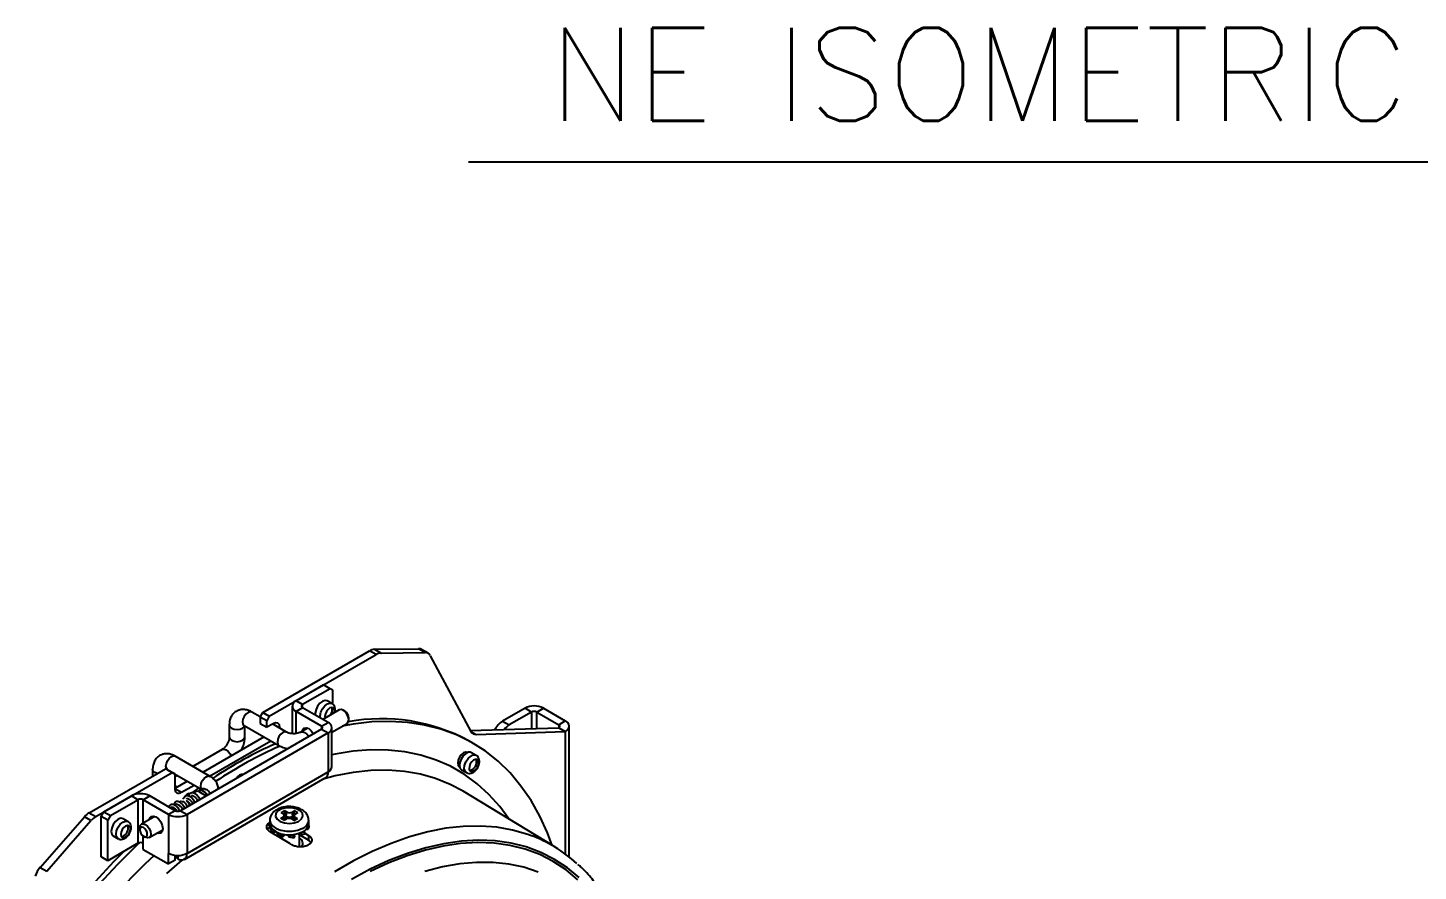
# Model space of a CAD drawing. Extents: x 7 to 113, y 1 to 87.
# Drawn here: x 66.82 to 78.05, y 16.67 to 23.47 of the extents above; entities that cross this region are included whole.
import ezdxf
from ezdxf.enums import TextEntityAlignment as Align

# ---------------------------------------------------------------- set-up
doc = ezdxf.new("R2010")
doc.units = 0
doc.header["$MEASUREMENT"] = 0
doc.layers.add('OBJECT', color=7, linetype='CONTINUOUS')
doc.styles.get("Standard").update_dxf_attribs({"font": 'SIMPLEX'})

msp = doc.modelspace()

# ---------------------------------------------------------------- linework, layer by layer
at = {"layer": 'OBJECT', "color": 1}
msp.add_line((70.377, 22.394), (81.363, 22.394), dxfattribs=at)
at = {"layer": 'OBJECT'}
for p, q in [((68.717, 17.949), (69.58, 18.448)), ((68.77, 17.919), (69.633, 18.417)), ((69.633, 18.417), (69.58, 18.448)), ((69.619, 18.46), (69.976, 18.463)), ((69.619, 18.46), (69.672, 18.429)), ((69.672, 18.429), (70.029, 18.433)), ((70.029, 18.433), (69.976, 18.463)), ((70.053, 18.427), (70, 18.458)), ((70.07, 18.408), (70.397, 17.797)), ((69.208, 18.172), (68.986, 18.043)), ((69.261, 18.141), (69.039, 18.013)), ((69.261, 18.141), (69.208, 18.172)), ((69.283, 18.129), (69.261, 18.141)), ((69.283, 18.015), (69.283, 18.129)), ((68.955, 18.001), (68.955, 17.779)), ((69.039, 18.013), (68.986, 18.043)), ((69.039, 17.988), (68.986, 17.958)), ((69.039, 17.988), (69.039, 18.013)), ((69.244, 17.87), (69.039, 17.988)), ((69.335, 17.97), (69.202, 17.894)), ((69.277, 18.021), (69.238, 18.043)), ((69.277, 17.985), (69.275, 17.99)), ((69.381, 17.959), (69.367, 17.967)), ((70.835, 17.984), (70.654, 17.88)), ((70.888, 17.953), (70.835, 17.984)), ((70.93, 17.953), (70.983, 17.984)), ((70.983, 17.984), (71.16, 17.882)), ((68.697, 17.914), (68.629, 17.953)), ((68.696, 17.913), (68.717, 17.949)), ((68.749, 17.882), (68.696, 17.913)), ((68.696, 17.913), (68.696, 17.86)), ((68.696, 17.86), (68.749, 17.83)), ((68.717, 17.949), (68.77, 17.919)), ((68.77, 17.919), (68.749, 17.882)), ((68.749, 17.83), (68.749, 17.882)), ((68.8, 17.859), (68.749, 17.83)), ((68.91, 17.791), (68.796, 17.857)), ((69.191, 17.839), (68.986, 17.958)), ((68.986, 17.78), (68.986, 17.958)), ((69.191, 17.839), (69.244, 17.87)), ((69.275, 17.791), (69.398, 17.862)), ((69.411, 17.891), (69.411, 17.907)), ((70.654, 17.88), (70.707, 17.849)), ((70.888, 17.953), (70.707, 17.849)), ((70.888, 17.953), (70.888, 17.82)), ((70.93, 17.953), (71.107, 17.851)), ((70.93, 17.821), (70.93, 17.953)), ((71.107, 17.851), (71.16, 17.882)), ((71.107, 17.851), (71.107, 17.827)), ((69.191, 17.815), (68.053, 17.157)), ((69.244, 17.784), (68.106, 17.127)), ((68.728, 17.752), (68.235, 17.467)), ((68.447, 17.848), (68.447, 17.75)), ((68.567, 17.845), (68.848, 17.683)), ((68.572, 17.75), (68.572, 17.842)), ((69.08, 17.823), (69.025, 17.791)), ((69.191, 17.839), (69.191, 17.815)), ((69.191, 17.815), (69.244, 17.784)), ((69.244, 17.784), (69.244, 17.47)), ((69.275, 17.512), (69.275, 17.827)), ((70.393, 17.803), (71.107, 17.827)), ((70.397, 17.797), (70.439, 17.773)), ((70.439, 17.773), (71.16, 17.796)), ((71.107, 17.827), (71.16, 17.796)), ((71.16, 17.796), (71.16, 16.808)), ((71.191, 16.784), (71.191, 17.839)), ((68.39, 17.651), (68.153, 17.514)), ((68.288, 17.436), (68.781, 17.721)), ((70.368, 17.625), (70.358, 17.63)), ((70.414, 17.701), (70.38, 17.721)), ((70.441, 17.603), (70.402, 17.625)), ((68.292, 17.434), (68.011, 17.596)), ((70.296, 17.522), (70.306, 17.516)), ((67.316, 17.141), (67.932, 17.496)), ((67.369, 17.11), (67.985, 17.466)), ((67.828, 17.491), (67.828, 17.436)), ((67.985, 17.466), (67.932, 17.496)), ((67.948, 17.488), (68.224, 17.329)), ((67.953, 17.484), (67.953, 17.485)), ((68.006, 17.454), (67.985, 17.466)), ((68.006, 17.454), (68.006, 17.338)), ((68.028, 17.442), (68.006, 17.43)), ((68.084, 16.764), (69.222, 17.422)), ((68.106, 16.812), (69.244, 17.47)), ((68.546, 17.45), (68.547, 17.443)), ((69.244, 17.47), (69.244, 17.47)), ((70.322, 17.487), (70.361, 17.464)), ((68.008, 17.336), (68.006, 17.335)), ((68.11, 17.395), (68.008, 17.336)), ((68.008, 17.336), (68.061, 17.306)), ((68.061, 17.306), (68.163, 17.364)), ((68.122, 17.295), (68.194, 17.316)), ((68.201, 17.342), (68.145, 17.302)), ((68.194, 17.316), (68.2, 17.313)), ((68.2, 17.313), (68.261, 17.278)), ((68.229, 17.332), (68.206, 17.319)), ((68.229, 17.332), (68.23, 17.332)), ((71.076, 16.864), (70.334, 17.314)), ((67.434, 17.147), (67.656, 17.276)), ((67.487, 17.117), (67.709, 17.245)), ((67.709, 17.245), (67.656, 17.276)), ((67.709, 17.245), (67.709, 16.894)), ((67.752, 17.245), (67.805, 17.276)), ((67.957, 17.127), (67.752, 17.245)), ((67.752, 17.056), (67.752, 17.245)), ((68.01, 17.157), (67.805, 17.276)), ((67.981, 17.188), (67.969, 17.181)), ((68.021, 17.211), (68.004, 17.202)), ((68.061, 17.235), (68.045, 17.226)), ((68.072, 17.253), (68.096, 17.28)), ((66.92, 16.699), (67.277, 17.108)), ((66.973, 16.669), (67.33, 17.077)), ((67.33, 17.077), (67.277, 17.108)), ((67.316, 17.141), (67.369, 17.11)), ((67.412, 17.111), (67.434, 17.147)), ((67.465, 17.08), (67.412, 17.111)), ((67.412, 16.784), (67.412, 17.111)), ((67.434, 17.147), (67.487, 17.117)), ((67.487, 17.117), (67.465, 17.08)), ((67.465, 16.753), (67.465, 17.08)), ((67.629, 17.07), (67.59, 17.092)), ((67.846, 17.111), (67.738, 17.048)), ((68.01, 17.157), (67.957, 17.127)), ((67.957, 17.127), (67.957, 16.812)), ((68.053, 17.157), (68.106, 17.127)), ((68.106, 17.127), (68.106, 16.812)), ((68.769, 17.043), (68.775, 17.067)), ((68.775, 17.08), (68.775, 17.053)), ((68.863, 17.097), (68.881, 17.107)), ((68.89, 17.08), (68.863, 17.097)), ((68.865, 17.142), (68.894, 17.158)), ((68.882, 17.131), (68.865, 17.142)), ((68.884, 17.084), (68.881, 17.107)), ((68.897, 17.089), (68.89, 17.122)), ((68.89, 17.08), (68.908, 17.09)), ((68.891, 17.117), (68.894, 17.119)), ((68.912, 17.147), (68.894, 17.158)), ((68.894, 17.119), (68.894, 17.158)), ((68.906, 17.112), (68.894, 17.119)), ((68.897, 17.089), (68.898, 17.088)), ((68.906, 17.112), (68.912, 17.147)), ((68.951, 17.089), (68.968, 17.079)), ((68.972, 17.156), (68.954, 17.146)), ((68.959, 17.111), (68.954, 17.146)), ((68.96, 17.086), (68.954, 17.083)), ((68.972, 17.118), (68.959, 17.111)), ((68.964, 17.087), (68.965, 17.087)), ((68.972, 17.119), (68.965, 17.087)), ((68.968, 17.079), (68.997, 17.094)), ((69, 17.139), (68.972, 17.156)), ((68.972, 17.118), (68.972, 17.156)), ((68.977, 17.083), (68.98, 17.105)), ((68.98, 17.105), (68.997, 17.094)), ((69, 17.139), (68.981, 17.129)), ((69.088, 17.053), (69.088, 17.08)), ((67.51, 16.954), (67.549, 16.931)), ((67.725, 17.02), (67.725, 17.003)), ((67.752, 16.894), (67.752, 16.953)), ((67.755, 16.951), (67.769, 16.943)), ((67.8, 16.94), (67.909, 17.003)), ((68.769, 17.043), (68.776, 17.043)), ((68.77, 17.033), (68.769, 17.043)), ((68.779, 17.032), (68.77, 17.033)), ((68.777, 17.025), (68.775, 17.015)), ((68.775, 17.015), (68.795, 16.977)), ((68.777, 17.025), (68.782, 17.026)), ((68.797, 16.987), (68.777, 17.025)), ((68.795, 16.977), (68.797, 16.987)), ((68.826, 16.986), (68.795, 16.977)), ((68.797, 16.987), (68.813, 16.994)), ((68.835, 16.978), (68.831, 16.967)), ((68.831, 16.967), (68.873, 16.941)), ((68.835, 16.978), (68.838, 16.98)), ((68.877, 16.952), (68.835, 16.978)), ((68.849, 16.956), (68.849, 16.943)), ((68.897, 16.965), (68.873, 16.941)), ((68.873, 16.941), (68.877, 16.952)), ((68.877, 16.952), (68.887, 16.966)), ((68.921, 16.963), (68.925, 16.947)), ((68.93, 16.96), (68.925, 16.947)), ((68.93, 16.96), (68.929, 16.962)), ((68.977, 16.95), (68.93, 16.96)), ((68.977, 16.95), (68.974, 16.966)), ((69, 16.972), (69.021, 16.963)), ((69.013, 16.865), (69.013, 16.966)), ((69.086, 16.919), (69.013, 16.962)), ((69.025, 16.977), (69.021, 16.979)), ((69.025, 16.977), (69.021, 16.963)), ((69.021, 16.963), (69.056, 16.969)), ((69.06, 16.983), (69.025, 16.977)), ((69.06, 16.983), (69.048, 16.992)), ((69.056, 16.969), (69.06, 16.983)), ((69.058, 16.975), (69.086, 16.958)), ((69.067, 17.008), (69.083, 17.008)), ((69.084, 17.023), (69.079, 17.023)), ((69.084, 17.023), (69.083, 17.008)), ((69.083, 17.008), (69.092, 17.023)), ((69.093, 17.037), (69.084, 17.023)), ((69.093, 17.037), (69.086, 17.039)), ((69.086, 16.958), (69.086, 16.919)), ((69.092, 17.023), (69.093, 17.037)), ((67.709, 16.894), (67.465, 16.753)), ((67.752, 16.845), (67.752, 16.894)), ((67.752, 16.845), (67.957, 16.727)), ((68.925, 16.947), (68.972, 16.938)), ((68.972, 16.938), (68.977, 16.95)), ((67.465, 16.753), (67.412, 16.784)), ((67.957, 16.727), (67.957, 16.812)), ((68.01, 16.757), (67.957, 16.727)), ((68.01, 16.757), (68.01, 16.796)), ((68.031, 16.77), (68.01, 16.782)), ((68.031, 16.795), (68.031, 16.77)), ((66.92, 16.699), (66.973, 16.669))]:
    msp.add_line(p, q, dxfattribs=at)
at = {"layer": 'OBJECT', "flags": 128}
for points in [[(69.238, 18.043), (69.222, 18.047), (69.201, 18.041), (69.179, 18.025), (69.16, 18.001), (69.147, 17.973), (69.141, 17.945), (69.142, 17.928)], [(69.181, 17.906), (69.18, 17.923), (69.186, 17.951), (69.199, 17.979), (69.218, 18.002), (69.24, 18.019), (69.261, 18.025), (69.277, 18.021)], [(69.295, 17.947), (69.296, 17.959), (69.294, 17.975), (69.287, 17.986), (69.274, 17.99), (69.26, 17.986), (69.245, 17.974), (69.232, 17.958), (69.223, 17.939), (69.219, 17.92), (69.221, 17.904)], [(69.367, 17.967), (69.35, 17.973), (69.335, 17.97)], [(69.398, 17.862), (69.398, 17.862), (69.408, 17.873), (69.411, 17.891), (69.408, 17.912), (69.398, 17.934), (69.384, 17.954), (69.367, 17.967)], [(68.598, 17.95), (68.581, 17.937), (68.567, 17.917), (68.557, 17.895), (68.554, 17.874), (68.557, 17.856), (68.567, 17.845), (68.567, 17.845)], [(68.629, 17.953), (68.615, 17.956), (68.598, 17.95)], [(68.855, 17.823), (68.855, 17.827), (68.851, 17.849), (68.839, 17.863), (68.821, 17.867), (68.8, 17.859)], [(68.802, 17.86), (68.802, 17.858), (68.802, 17.854)], [(71.055, 16.877), (71.017, 16.977), (70.954, 17.113), (70.883, 17.24), (70.802, 17.356), (70.714, 17.462), (70.617, 17.556), (70.512, 17.639), (70.4, 17.709), (70.281, 17.768), (70.156, 17.814), (70.024, 17.848), (69.887, 17.869), (69.745, 17.877), (69.599, 17.873), (69.448, 17.856), (69.359, 17.84)], [(68.447, 17.848), (68.452, 17.834), (68.465, 17.823), (68.486, 17.815), (68.51, 17.812), (68.534, 17.815), (68.554, 17.823), (68.567, 17.834), (68.571, 17.842)], [(68.447, 17.75), (68.452, 17.736), (68.465, 17.725), (68.486, 17.717), (68.51, 17.714), (68.534, 17.717), (68.554, 17.725), (68.567, 17.736), (68.572, 17.75)], [(68.879, 17.788), (68.862, 17.774), (68.848, 17.755), (68.838, 17.733), (68.835, 17.711), (68.838, 17.694), (68.848, 17.683), (68.848, 17.683)], [(68.91, 17.791), (68.896, 17.794), (68.879, 17.788)], [(69.025, 17.791), (69.039, 17.794), (69.056, 17.788)], [(69.034, 17.796), (69.037, 17.809), (69.049, 17.823), (69.067, 17.827), (69.088, 17.819), (69.109, 17.802), (69.127, 17.778), (69.127, 17.778)], [(68.39, 17.651), (68.404, 17.654), (68.421, 17.648), (68.438, 17.634), (68.453, 17.615), (68.461, 17.597)], [(70.703, 17.09), (70.63, 17.19), (70.542, 17.288), (70.447, 17.375), (70.343, 17.451), (70.233, 17.515), (70.116, 17.566), (69.993, 17.605), (69.864, 17.632), (69.73, 17.646), (69.591, 17.648), (69.448, 17.637), (69.301, 17.613), (69.275, 17.607)], [(70.373, 17.626), (70.372, 17.627), (70.356, 17.63), (70.338, 17.624), (70.32, 17.609), (70.305, 17.589), (70.295, 17.565), (70.291, 17.542), (70.295, 17.524), (70.305, 17.512), (70.306, 17.511)], [(67.948, 17.488), (67.948, 17.488), (67.939, 17.499), (67.935, 17.517), (67.939, 17.538), (67.948, 17.56), (67.962, 17.579), (67.979, 17.593)], [(67.979, 17.593), (67.996, 17.599), (68.011, 17.596)], [(70.358, 17.619), (70.336, 17.6), (70.319, 17.574), (70.308, 17.546), (70.305, 17.519), (70.311, 17.498), (70.322, 17.487)], [(70.361, 17.464), (70.35, 17.475), (70.344, 17.496), (70.347, 17.523), (70.358, 17.552), (70.375, 17.577), (70.397, 17.596)], [(70.424, 17.478), (70.439, 17.491), (70.451, 17.509), (70.459, 17.529), (70.46, 17.547), (70.456, 17.562), (70.447, 17.57), (70.434, 17.571), (70.419, 17.565), (70.404, 17.552), (70.392, 17.534), (70.385, 17.514), (70.383, 17.496), (70.387, 17.481), (70.396, 17.473), (70.409, 17.472), (70.424, 17.478)], [(67.866, 17.458), (67.847, 17.465), (67.833, 17.477), (67.828, 17.491), (67.828, 17.491)], [(68.225, 17.329), (68.22, 17.337), (68.216, 17.354), (68.22, 17.376), (68.229, 17.398), (68.243, 17.417), (68.26, 17.431)], [(68.26, 17.431), (68.277, 17.437), (68.292, 17.434), (68.292, 17.434)], [(70.334, 17.314), (70.23, 17.369), (70.113, 17.417), (69.99, 17.452), (69.862, 17.474), (69.728, 17.484), (69.59, 17.481), (69.448, 17.465), (69.302, 17.437), (69.206, 17.412)], [(68.006, 17.367), (68.011, 17.36), (68.019, 17.342)], [(68.269, 17.282), (68.268, 17.283), (68.259, 17.296), (68.249, 17.307), (68.237, 17.315), (68.226, 17.32), (68.216, 17.321), (68.207, 17.319), (68.2, 17.313)], [(68.23, 17.332), (68.243, 17.335), (68.26, 17.329)], [(69.007, 17.071), (69.031, 17.09), (69.041, 17.113), (69.037, 17.136), (69.018, 17.157), (68.988, 17.173), (68.95, 17.181), (68.909, 17.181), (68.872, 17.172), (68.842, 17.156), (68.824, 17.135), (68.821, 17.111), (68.833, 17.089), (68.858, 17.07), (68.893, 17.058), (68.933, 17.054), (68.972, 17.059), (69.007, 17.071)], [(67.59, 17.092), (67.59, 17.092), (67.571, 17.096), (67.55, 17.088), (67.528, 17.07), (67.51, 17.045), (67.498, 17.017), (67.494, 16.989), (67.498, 16.967), (67.51, 16.954)], [(67.549, 16.931), (67.537, 16.945), (67.533, 16.967), (67.537, 16.994), (67.549, 17.023), (67.567, 17.048), (67.588, 17.065), (67.61, 17.073), (67.629, 17.07), (67.63, 17.069)], [(67.8, 17.084), (67.803, 17.097), (67.815, 17.111), (67.833, 17.114), (67.854, 17.107), (67.875, 17.09), (67.893, 17.066), (67.905, 17.038), (67.909, 17.011)], [(68.775, 17.08), (68.779, 17.06), (68.796, 17.035), (68.825, 17.014), (68.864, 16.999), (68.909, 16.991), (68.955, 16.991), (69, 16.999), (69.038, 17.015)], [(68.881, 17.107), (68.885, 17.109), (68.888, 17.112), (68.89, 17.115), (68.89, 17.119), (68.89, 17.122), (68.889, 17.125), (68.886, 17.129), (68.882, 17.131)], [(68.897, 17.084), (68.897, 17.086), (68.897, 17.089)], [(68.981, 17.129), (68.977, 17.127), (68.974, 17.124), (68.973, 17.121), (68.972, 17.117), (68.972, 17.114), (68.974, 17.111), (68.976, 17.108), (68.98, 17.105)], [(67.571, 16.965), (67.574, 16.95), (67.583, 16.94), (67.596, 16.938), (67.61, 16.944), (67.625, 16.956), (67.638, 16.973), (67.646, 16.992), (67.649, 17.011), (67.646, 17.027), (67.637, 17.036), (67.624, 17.038), (67.61, 17.033), (67.595, 17.021), (67.582, 17.004), (67.574, 16.984), (67.571, 16.965)], [(67.632, 17.021), (67.628, 17.037), (67.627, 17.039)], [(67.725, 17.02), (67.728, 17.037), (67.738, 17.048), (67.752, 17.051), (67.769, 17.045)], [(67.755, 17.021), (67.743, 17.025), (67.734, 17.023), (67.727, 17.015), (67.725, 17.003), (67.727, 16.989), (67.734, 16.974), (67.743, 16.96), (67.755, 16.951), (67.766, 16.947), (67.776, 16.949), (67.783, 16.957), (67.785, 16.968), (67.783, 16.983), (67.776, 16.998), (67.766, 17.011), (67.755, 17.021)], [(67.769, 17.045), (67.786, 17.031), (67.8, 17.012), (67.81, 16.99), (67.813, 16.968), (67.81, 16.951), (67.8, 16.94), (67.786, 16.937), (67.769, 16.943), (67.769, 16.943)], [(67.909, 17.011), (67.905, 16.989), (67.893, 16.976), (67.875, 16.972), (67.862, 16.976)], [(68.775, 17.053), (68.779, 17.032), (68.796, 17.007), (68.825, 16.986), (68.864, 16.971), (68.909, 16.963), (68.955, 16.963), (69, 16.972), (69.038, 16.987)], [(68.953, 16.881), (68.937, 16.891), (68.777, 16.986)], [(70.88, 16.958), (70.857, 16.966), (70.734, 17.001), (70.607, 17.024), (70.474, 17.033), (70.336, 17.03), (70.195, 17.015), (70.05, 16.987), (69.902, 16.946), (69.753, 16.893), (69.601, 16.829), (69.449, 16.752), (69.296, 16.664)], [(67.721, 16.898), (67.697, 16.876), (67.545, 16.724), (67.397, 16.563)], [(71.273, 16.617), (71.177, 16.696), (71.073, 16.764), (70.962, 16.82), (70.845, 16.864), (70.722, 16.895), (70.593, 16.913), (70.459, 16.918), (70.321, 16.911), (70.179, 16.89), (70.034, 16.857), (69.886, 16.812), (69.736, 16.754), (69.585, 16.684), (69.434, 16.602)], [(71.262, 16.6), (71.166, 16.68), (71.063, 16.747), (70.953, 16.803), (70.836, 16.846), (70.714, 16.876), (70.586, 16.894), (70.453, 16.9), (70.315, 16.892), (70.174, 16.872), (70.03, 16.839), (69.883, 16.794), (69.735, 16.737), (69.585, 16.667)], [(67.595, 16.828), (67.511, 16.743), (67.363, 16.582)], [(68.063, 16.759), (67.94, 16.651)], [(70.942, 16.661), (70.826, 16.7), (70.704, 16.726), (70.577, 16.74), (70.444, 16.74), (70.308, 16.728), (70.168, 16.704), (70.025, 16.667)]]:
    msp.add_lwpolyline(points, dxfattribs=at)
at = {"layer": 'OBJECT'}
for centre, radius, start, end in [((69.623, 18.379), 0.0811, 92.6071, 121.7324), ((69.676, 18.348), 0.0811, 92.6071, 121.7324), ((69.977, 18.418), 0.0456, 60.6111, 91.4476), ((70.03, 18.389), 0.0443, 26.6801, 91.7361), ((69.002, 18.001), 0.0458, 110.7832, 249.216), ((69.043, 18.001), 0.0131, 110.783, 249.215), ((69.207, 17.971), 0.0717, 325.296, 11.6185), ((70.909, 17.841), 0.161, 62.6101, 117.39), ((69.228, 17.827), 0.0458, 290.7832, 69.2161), ((69.346, 17.904), 0.0653, 2.6049, 57.3951), ((69.678, 16.426), 1.473, 61.5174, 100.5606), ((70.752, 17.724), 0.184, 122.1667, 152.2555), ((70.792, 17.709), 0.163, 121.1834, 140.9752), ((70.909, 17.912), 0.0461, 62.6101, 117.3906), ((71.102, 17.839), 0.0131, 290.7833, 69.2187), ((71.144, 17.839), 0.0458, 290.784, 69.2166), ((69.005, 17.709), 0.0943, 29.3076, 57.3954), ((69.186, 17.827), 0.0131, 290.783, 69.2152), ((70.437, 17.817), 0.0445, 206.7376, 273.2519), ((70.181, 14.614), 3.37, 113.7855, 123.6039), ((70.217, 14.59), 3.375, 113.756, 123.803), ((70.385, 17.589), 0.0398, 64.3627, 132.3908), ((69.222, 17.518), 0.0528, 294.3741, 354.306), ((70.374, 17.549), 0.0693, 281.1218, 18.8836), ((70.423, 17.567), 0.0398, 64.174, 132.4148), ((68.56, 17.391), 0.0601, 88.8864, 151.1082), ((69.194, 17.463), 0.0508, 304.3939, 6.9184), ((67.731, 17.133), 0.161, 62.6099, 117.3904), ((68.04, 17.332), 0.0341, 170.7861, 309.2032), ((68.136, 17.241), 0.0559, 104.1507, 135.8439), ((68.21, 17.249), 0.0943, 29.3076, 57.3954), ((67.731, 17.204), 0.0461, 62.6102, 117.3905), ((68.058, 17.163), 0.0874, 28.2194, 59.4686), ((67.397, 17.006), 0.157, 120.8912, 139.5446), ((67.45, 16.975), 0.157, 120.8912, 139.5446), ((68.031, 17.27), 0.161, 242.6099, 297.3904), ((68.031, 17.198), 0.0461, 242.6102, 297.3905), ((68.934, 17.162), 0.0569, 241.5162, 296.3339), ((68.929, 17.049), 0.0461, 61.5141, 116.3355), ((68.933, 17.187), 0.0461, 241.5164, 296.3332), ((68.977, 17.084), 0.0126, 167.7837, 198.5577), ((69.009, 17.088), 0.0791, 291.7183, 354.8459), ((67.561, 17.017), 0.0704, 281.4568, 3.4383), ((69.009, 17.06), 0.0792, 291.7578, 354.4511), ((70.49, 15.896), 1.131, 47.6122, 69.8289), ((67.731, 16.853), 0.0461, 62.6102, 117.3905), ((68.995, 16.893), 0.0455, 322.5857, 66.0434), ((71.669, 12.672), 5.627, 132.8835, 149.5022), ((68.031, 16.956), 0.161, 242.6099, 297.3904), ((68.06, 16.805), 0.0459, 230.7973, 9.2142), ((67.08, 16.561), 0.212, 139.0163, 161.5082)]:
    msp.add_arc(centre, radius, start, end, dxfattribs=at)
for points, knots in [([(68.629, 17.953), (68.622, 17.957), (68.603, 17.967), (68.57, 17.975), (68.535, 17.973), (68.501, 17.96), (68.474, 17.937), (68.456, 17.906), (68.448, 17.876), (68.447, 17.856), (68.447, 17.848)], [0, 0, 0, 0, 0.095826, 0.239923, 0.374677, 0.506218, 0.644613, 0.777364, 0.913628, 1, 1, 1, 1]), ([(69.298, 17.994), (69.296, 18), (69.291, 18.011), (69.281, 18.017), (69.277, 18.02)], [0, 0, 0, 0, 0.5575379, 1, 1, 1, 1]), ([(69.298, 17.949), (69.299, 17.951), (69.303, 17.963), (69.303, 17.979), (69.299, 17.991), (69.298, 17.994)], [0, 0, 0, 0, 0.16293, 0.741484, 1, 1, 1, 1]), ([(68.447, 17.75), (68.447, 17.747), (68.447, 17.74), (68.443, 17.723), (68.434, 17.702), (68.421, 17.68), (68.406, 17.663), (68.395, 17.654), (68.391, 17.652), (68.39, 17.651)], [0, 0, 0, 0, 0.103119, 0.260965, 0.434649, 0.62016, 0.80764, 0.964037, 1, 1, 1, 1]), ([(68.544, 17.646), (68.549, 17.654), (68.561, 17.677), (68.57, 17.713), (68.572, 17.739), (68.572, 17.75)], [0, 0, 0, 0, 0.249942, 0.682215, 1, 1, 1, 1]), ([(68.559, 17.849), (68.559, 17.849), (68.557, 17.849), (68.561, 17.848), (68.566, 17.846), (68.567, 17.845)], [0, 0, 0, 0, 0.152157, 0.759659, 1, 1, 1, 1]), ([(69.025, 17.791), (69.022, 17.79), (69.016, 17.786), (68.999, 17.781), (68.976, 17.778), (68.951, 17.778), (68.928, 17.783), (68.916, 17.788), (68.911, 17.791), (68.91, 17.791)], [0, 0, 0, 0, 0.103119, 0.260951, 0.434629, 0.620142, 0.807629, 0.964026, 1, 1, 1, 1]), ([(68.848, 17.683), (68.855, 17.679), (68.876, 17.668), (68.901, 17.66), (68.918, 17.658), (68.92, 17.658)], [0, 0, 0, 0, 0.344797, 0.943473, 1, 1, 1, 1]), ([(68.011, 17.596), (68.003, 17.6), (67.984, 17.61), (67.952, 17.618), (67.916, 17.616), (67.883, 17.603), (67.856, 17.58), (67.838, 17.549), (67.83, 17.519), (67.829, 17.499), (67.828, 17.491)], [0, 0, 0, 0, 0.095826, 0.239923, 0.374677, 0.506218, 0.644613, 0.777364, 0.913628, 1, 1, 1, 1]), ([(70.362, 17.465), (70.365, 17.463), (70.373, 17.458), (70.391, 17.457), (70.41, 17.463), (70.431, 17.476), (70.45, 17.498), (70.463, 17.526), (70.468, 17.555), (70.463, 17.578), (70.453, 17.595), (70.444, 17.6), (70.44, 17.602)], [0, 0, 0, 0, 0.052552, 0.142341, 0.235087, 0.345013, 0.472109, 0.602083, 0.736835, 0.849559, 0.945148, 1, 1, 1, 1]), ([(68.359, 17.334), (68.357, 17.345), (68.355, 17.367), (68.337, 17.397), (68.315, 17.419), (68.298, 17.43), (68.292, 17.434)], [0, 0, 0, 0, 0.258066, 0.535172, 0.819607, 1, 1, 1, 1]), ([(68.209, 17.248), (68.207, 17.253), (68.2, 17.267), (68.185, 17.284), (68.166, 17.298), (68.15, 17.302), (68.138, 17.3), (68.128, 17.294), (68.121, 17.286), (68.12, 17.278), (68.119, 17.275)], [0, 0, 0, 0, 0.103387, 0.283997, 0.455784, 0.627108, 0.711131, 0.789632, 0.924738, 1, 1, 1, 1]), ([(68.236, 17.337), (68.236, 17.337), (68.237, 17.338), (68.235, 17.335), (68.23, 17.333), (68.229, 17.332)], [0, 0, 0, 0, 0.151669, 0.759196, 1, 1, 1, 1]), ([(68.048, 17.155), (68.047, 17.156), (68.043, 17.166), (68.031, 17.183), (68.012, 17.2), (67.995, 17.207), (67.981, 17.208), (67.97, 17.203), (67.961, 17.195), (67.959, 17.187), (67.958, 17.182)], [0, 0, 0, 0, 0.017787, 0.198415, 0.387481, 0.549121, 0.687206, 0.77066, 0.861447, 1, 1, 1, 1]), ([(67.984, 17.185), (67.986, 17.185), (67.99, 17.186), (68.003, 17.179), (68.014, 17.169), (68.02, 17.159), (68.022, 17.156)], [0, 0, 0, 0, 0.28783, 0.560404, 0.850723, 1, 1, 1, 1]), ([(68.088, 17.178), (68.086, 17.182), (68.08, 17.195), (68.065, 17.213), (68.047, 17.226), (68.033, 17.231), (68.021, 17.231), (68.011, 17.227), (68.003, 17.219), (67.999, 17.212), (67.998, 17.207), (67.998, 17.205)], [0, 0, 0, 0, 0.081074, 0.270721, 0.444512, 0.581685, 0.664741, 0.765223, 0.867002, 0.954591, 1, 1, 1, 1]), ([(68.023, 17.208), (68.023, 17.208), (68.024, 17.209), (68.026, 17.209), (68.037, 17.207), (68.051, 17.195), (68.063, 17.181), (68.068, 17.17), (68.069, 17.167)], [0, 0, 0, 0, 0.00889, 0.198365, 0.423259, 0.660291, 0.897747, 1, 1, 1, 1]), ([(68.067, 17.232), (68.069, 17.232), (68.075, 17.231), (68.088, 17.222), (68.101, 17.207), (68.107, 17.195), (68.11, 17.19)], [0, 0, 0, 0, 0.236839, 0.520987, 0.802344, 1, 1, 1, 1]), ([(68.169, 17.225), (68.168, 17.226), (68.164, 17.237), (68.152, 17.253), (68.135, 17.269), (68.117, 17.277), (68.101, 17.278), (68.089, 17.272), (68.083, 17.265), (68.081, 17.26), (68.081, 17.258)], [0, 0, 0, 0, 0.030983, 0.223679, 0.400185, 0.557924, 0.744477, 0.846965, 0.936487, 1, 1, 1, 1]), ([(68.129, 17.201), (68.125, 17.208), (68.117, 17.223), (68.107, 17.233), (68.102, 17.238)], [0, 0, 0, 0, 0.485919, 1, 1, 1, 1]), ([(68.103, 17.253), (68.103, 17.253), (68.104, 17.255), (68.105, 17.255), (68.112, 17.255), (68.124, 17.249), (68.138, 17.235), (68.147, 17.222), (68.15, 17.214), (68.15, 17.214)], [0, 0, 0, 0, 0.025354, 0.20016, 0.355525, 0.555082, 0.775467, 0.986187, 1, 1, 1, 1]), ([(68.143, 17.276), (68.144, 17.277), (68.145, 17.279), (68.15, 17.279), (68.161, 17.275), (68.174, 17.263), (68.185, 17.249), (68.189, 17.239), (68.19, 17.237)], [0, 0, 0, 0, 0.143622, 0.318691, 0.489536, 0.705503, 0.925341, 1, 1, 1, 1]), ([(69.087, 17.081), (69.087, 17.084), (69.088, 17.097), (69.079, 17.12), (69.061, 17.146), (69.033, 17.166), (68.998, 17.182), (68.956, 17.19), (68.911, 17.191), (68.867, 17.183), (68.83, 17.167), (68.8, 17.145), (68.782, 17.118), (68.773, 17.095), (68.775, 17.082), (68.776, 17.08)], [0, 0, 0, 0, 0.019371, 0.099828, 0.17822, 0.261281, 0.351834, 0.446231, 0.540801, 0.636334, 0.734212, 0.82292, 0.904378, 0.982166, 1, 1, 1, 1]), ([(67.654, 17.022), (67.654, 17.027), (67.653, 17.04), (67.645, 17.058), (67.634, 17.065), (67.63, 17.069)], [0, 0, 0, 0, 0.306173, 0.683976, 1, 1, 1, 1]), ([(68.894, 17.119), (68.894, 17.118), (68.895, 17.117), (68.896, 17.114), (68.899, 17.108), (68.905, 17.1), (68.91, 17.094), (68.913, 17.092)], [0, 0, 0, 0, 0.065633, 0.138348, 0.223623, 0.582084, 1, 1, 1, 1]), ([(68.901, 17.087), (68.901, 17.087), (68.9, 17.087), (68.9, 17.088), (68.899, 17.088), (68.898, 17.088), (68.898, 17.089), (68.898, 17.089), (68.898, 17.089), (68.898, 17.089)], [0, 0, 0, 0, 0.103779, 0.197158, 0.287139, 0.380646, 0.597304, 0.869782, 1, 1, 1, 1]), ([(68.906, 17.112), (68.907, 17.11), (68.907, 17.108), (68.908, 17.104), (68.911, 17.099), (68.913, 17.095), (68.915, 17.093), (68.915, 17.092)], [0, 0, 0, 0, 0.158987, 0.334046, 0.544482, 0.801721, 1, 1, 1, 1]), ([(68.959, 17.111), (68.959, 17.109), (68.958, 17.107), (68.956, 17.103), (68.954, 17.099), (68.951, 17.094), (68.949, 17.092), (68.947, 17.09)], [0, 0, 0, 0, 0.144905, 0.304433, 0.496195, 0.730641, 1, 1, 1, 1]), ([(68.972, 17.118), (68.972, 17.117), (68.971, 17.115), (68.97, 17.112), (68.967, 17.107), (68.96, 17.098), (68.953, 17.093), (68.949, 17.09)], [0, 0, 0, 0, 0.061827, 0.130326, 0.210676, 0.548348, 1, 1, 1, 1]), ([(68.965, 17.087), (68.965, 17.087), (68.963, 17.086), (68.96, 17.085), (68.958, 17.084)], [0, 0, 0, 0, 0.183703, 1, 1, 1, 1]), ([(68.965, 17.087), (68.965, 17.087), (68.965, 17.087), (68.964, 17.087), (68.964, 17.086), (68.963, 17.086), (68.962, 17.086), (68.962, 17.085), (68.962, 17.085)], [0, 0, 0, 0, 0.31014, 0.557893, 0.664757, 0.768261, 0.877301, 1, 1, 1, 1]), ([(67.549, 16.932), (67.555, 16.929), (67.566, 16.924), (67.585, 16.925), (67.605, 16.933), (67.625, 16.949), (67.643, 16.973), (67.653, 16.999), (67.654, 17.015), (67.654, 17.022)], [0, 0, 0, 0, 0.113042, 0.234644, 0.366758, 0.525659, 0.701677, 0.879473, 1, 1, 1, 1]), ([(68.777, 16.986), (68.771, 16.99), (68.76, 16.998), (68.749, 17.015), (68.748, 17.034), (68.756, 17.051), (68.768, 17.059), (68.774, 17.063)], [0, 0, 0, 0, 0.163416, 0.386129, 0.60889, 0.831704, 1, 1, 1, 1]), ([(68.776, 17.026), (68.774, 17.025), (68.764, 17.02), (68.759, 17.013), (68.756, 17.008)], [0, 0, 0, 0, 0.262754, 1, 1, 1, 1]), ([(69.086, 16.958), (69.093, 16.953), (69.106, 16.943), (69.115, 16.925), (69.113, 16.907), (69.101, 16.89), (69.08, 16.876), (69.052, 16.867), (69.02, 16.863), (68.988, 16.867), (68.966, 16.874), (68.956, 16.879), (68.953, 16.881)], [0, 0, 0, 0, 0.10456, 0.211899, 0.319264, 0.426647, 0.534002, 0.641327, 0.748668, 0.856043, 0.96342, 1, 1, 1, 1]), ([(69.106, 16.899), (69.103, 16.904), (69.098, 16.911), (69.089, 16.917), (69.086, 16.919)], [0, 0, 0, 0, 0.628078, 1, 1, 1, 1]), ([(71.628, 16.173), (71.615, 16.207), (71.584, 16.284), (71.526, 16.395), (71.455, 16.507), (71.377, 16.608), (71.312, 16.68), (71.271, 16.716), (71.261, 16.724)], [0, 0, 0, 0, 0.153996, 0.351347, 0.548031, 0.743927, 0.93898, 1, 1, 1, 1])]:
    msp.add_open_spline(points, degree=3, knots=knots, dxfattribs=at)

# ---------------------------------------------------------------- texts
at = {"layer": 'OBJECT', "color": 1}
msp.add_text('NE ISOMETRIC VIEW', height=0.75, dxfattribs=at).set_placement((75.864, 22.725), align=Align.CENTER)

doc.saveas('drawing.dxf')
